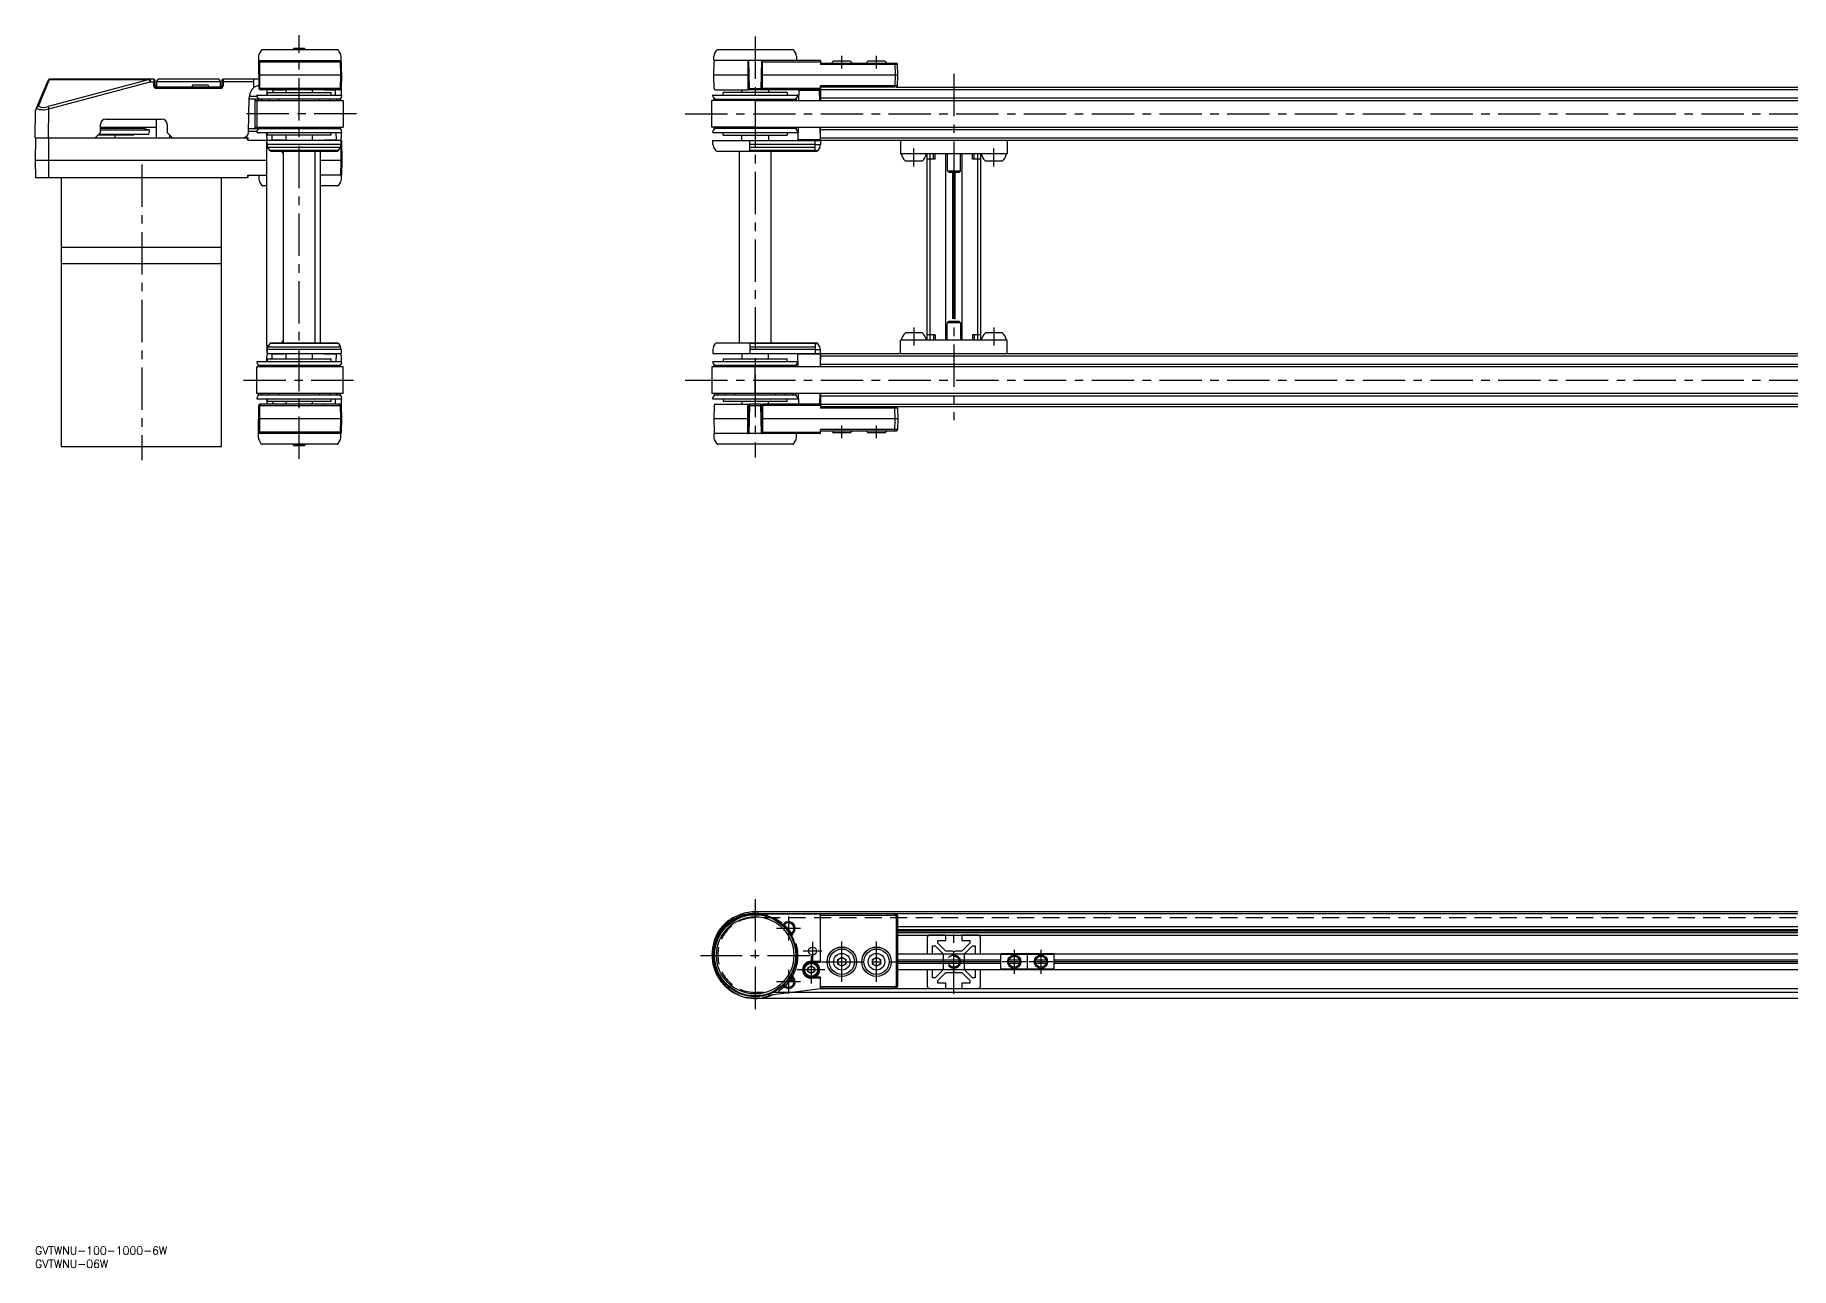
# Model space of a CAD drawing. Extents: x 0 to 1482, y -8 to 1057.
# Drawn here: x 0 to 658, y -8 to 454 of the extents above; entities that cross this region are included whole.
import ezdxf

# ---------------------------------------------------------------- set-up
doc = ezdxf.new("R2010")
doc.units = 0
doc.header["$LTSCALE"] = 0.5
for name, pattern in [('CENTER', [50.8, 31.75, -6.35, 6.35, -6.35]), ('DASHED', [19.05, 12.7, -6.35]), ('PHANTOM', [63.5, 31.75, -6.35, 6.35, -6.35, 6.35, -6.35])]:
    doc.linetypes.add(name, pattern=pattern)
for name, color, linetype in [('MSM_CENTER', 1, 'CENTER'), ('MSM_CONTINUOUS', 7, 'CONTINUOUS'), ('MSM_DASHED', 4, 'DASHED'), ('MSM_IMAGINARY', 6, 'PHANTOM'), ('MSM_NARROW', 5, 'CONTINUOUS'), ('MSM_PART_NUMBER', 7, 'CONTINUOUS')]:
    doc.layers.add(name, color=color, linetype=linetype)
doc.styles.get("Standard").update_dxf_attribs({"font": 'txt.shx', "height": 3, "bigfont": 'bigfont.shx'})

msp = doc.modelspace()

# ---------------------------------------------------------------- linework, layer by layer
at = {"layer": 'MSM_CENTER'}
for p, q in [((99.07, 295.5), (99.07, 454.5)), ((270, 454), (270, 296)), ((302.5, 442), (302.5, 446.75)), ((315.5, 442), (315.5, 446.75)), ((344.5, 440), (344.5, 310)), ((120.57, 425), (78.17, 425)), ((243.8, 425), (1296.2, 425)), ((329.5, 405.25), (329.5, 412)), ((359.5, 405.25), (359.5, 412)), ((40, 406), (40, 295)), ((329.5, 344.75), (329.5, 338)), ((359.5, 344.75), (359.5, 338)), ((78.17, 325), (120.57, 325)), ((243.8, 325), (1296.2, 325)), ((302.5, 303.25), (302.5, 308)), ((315.5, 303.25), (315.5, 308)), ((270, 130.37), (270, 87.88)), ((287, 119.37), (278, 119.37)), ((282.5, 123.87), (282.5, 114.87)), ((344.5, 94.87), (344.5, 118.87)), ((291.5, 114.37), (291.5, 107.37)), ((302.5, 99.34), (302.5, 114.4)), ((315.5, 99.34), (315.5, 114.4)), ((290.5, 109.07), (249.5, 109.07)), ((295, 110.87), (288, 110.87)), ((291, 109.07), (291, 98.67)), ((294.97, 106.87), (323.03, 106.87)), ((371.67, 106.87), (362.67, 106.87)), ((367.17, 111.37), (367.17, 102.37)), ((381.67, 106.87), (372.67, 106.87)), ((377.17, 111.37), (377.17, 102.37)), ((287, 99.37), (278, 99.37)), ((282.5, 103.87), (282.5, 94.87)), ((296.18, 103.87), (285.8, 103.87))]:
    msp.add_line(p, q, dxfattribs=at)
at = {"layer": 'MSM_CONTINUOUS'}
for p, q in [((84.78, 448.75), (84.06, 447.51)), ((113.33, 449), (85.21, 449)), ((97.07, 449.5), (96.57, 449)), ((101.07, 449.5), (97.07, 449.5)), ((101.57, 449), (101.07, 449.5)), ((114.47, 447.51), (113.76, 448.75)), ((254.79, 447.51), (255.51, 448.75)), ((284.06, 449), (255.94, 449)), ((284.49, 448.75), (285.21, 447.51)), ((83.8, 446.55), (83.77, 445)), ((83.77, 445), (83.95, 434.49)), ((83.77, 445), (114.77, 445)), ((84.05, 444.8), (84.1, 445)), ((84.25, 444.8), (84.05, 444.8)), ((84.2, 444.51), (84.11, 439.5)), ((84.7, 445), (84.2, 444.51)), ((84.25, 444.8), (84.2, 444.51)), ((84.2, 444.51), (114.54, 444.51)), ((84.25, 445), (84.25, 444.8)), ((114.54, 444.51), (114.04, 445)), ((114.49, 444.8), (114.49, 445)), ((114.69, 444.8), (114.49, 444.8)), ((114.49, 444.8), (114.54, 444.51)), ((114.63, 439.5), (114.54, 444.51)), ((114.59, 434.49), (114.77, 445)), ((114.64, 445), (114.69, 444.8)), ((114.77, 445), (114.74, 446.55)), ((114.82, 442.25), (114.87, 439.5)), ((114.87, 434.5), (114.87, 444.5)), ((254.5, 445), (254.53, 446.55)), ((294.48, 445), (254.5, 445)), ((254.5, 439.5), (254.59, 444.51)), ((267.26, 444.51), (267.27, 439.5)), ((267.26, 444.51), (267.5, 444.51)), ((267.5, 444.8), (267.68, 434.49)), ((267.5, 444.51), (267.5, 444.8)), ((267.5, 444.8), (267.67, 444.8)), ((267.5, 434.2), (267.5, 444.51)), ((267.5, 441.5), (267.56, 441.5)), ((267.86, 434.49), (267.67, 444.8)), ((272.33, 444.8), (272.14, 434.49)), ((272.31, 434.2), (272.5, 444.8)), ((272.33, 444.8), (272.5, 444.8)), ((272.44, 441.5), (272.5, 441.5)), ((272.5, 444.8), (272.5, 444.73)), ((272.5, 444.51), (272.5, 444.8)), ((272.5, 434.49), (272.5, 444.51)), ((272.7, 434), (272.7, 445)), ((272.7, 444.51), (294.49, 444.51)), ((285.47, 446.55), (285.5, 445)), ((294.48, 445), (294.51, 443.51)), ((294.5, 444), (322.98, 444)), ((323.43, 443.51), (294.51, 443.51)), ((305.63, 444.75), (299.38, 444.75)), ((318.63, 444.75), (312.38, 444.75)), ((322.42, 444), (322.5, 439.5)), ((323.5, 439.5), (323.43, 443.51)), ((4.74, 437.38), (0.56, 427.35)), ((1.25, 427.85), (5.43, 437.88)), ((42.9, 437.88), (4.95, 427.68)), ((5.19, 426.82), (43.13, 437.02)), ((5.43, 437.88), (42.9, 437.88)), ((44.46, 438), (5.67, 438)), ((43.13, 438), (43.13, 437.02)), ((43.13, 437.02), (44.96, 437.02)), ((44.46, 438), (44.46, 437.02)), ((44.49, 435.49), (44.46, 437.02)), ((44.99, 435.49), (44.49, 435.49)), ((44.99, 435.49), (44.96, 437.51)), ((69.51, 435), (45.49, 435)), ((45.49, 435), (45.49, 434.51)), ((45.54, 437.02), (45.5, 435)), ((69.46, 437.02), (45.54, 437.02)), ((68.46, 438), (46.54, 438)), ((58.99, 435.49), (59, 435.6)), ((59.2, 435.8), (64.8, 435.8)), ((65.01, 435.49), (65, 435.6)), ((69.5, 435), (69.46, 437.02)), ((69.51, 435), (69.51, 434.51)), ((70.04, 437.51), (70.01, 435.49)), ((70.51, 435.49), (70.01, 435.49)), ((81.98, 437.02), (70.04, 437.02)), ((70.54, 437.02), (70.51, 435.49)), ((83.89, 438), (70.54, 438)), ((70.54, 438), (70.54, 437.02)), ((82.02, 434.81), (81.97, 438)), ((83.93, 435.77), (82.02, 434.81)), ((114.63, 439.5), (84.11, 439.5)), ((84.11, 439.5), (84.2, 434.49)), ((84.12, 439.72), (84.12, 439.5)), ((114.54, 434.49), (114.63, 439.5)), ((114.87, 439.5), (114.77, 439.5)), ((114.87, 439.5), (114.78, 434.49)), ((254.59, 434.49), (254.5, 439.5)), ((267.5, 439.5), (254.5, 439.5)), ((267.27, 439.5), (267.26, 434.49)), ((267.5, 437.5), (267.63, 437.5)), ((272.37, 437.5), (272.5, 437.5)), ((323.5, 439.5), (272.5, 439.5)), ((294.48, 434), (294.51, 435.49)), ((322.43, 435), (294.5, 435)), ((294.5, 435), (294.5, 430)), ((323.43, 435.49), (294.51, 435.49)), ((322.5, 439.5), (322.43, 435.49)), ((322.43, 435), (322.43, 435.49)), ((322.71, 435), (1245.5, 435)), ((323.43, 435.49), (323.5, 439.5)), ((69.51, 434.51), (45.49, 434.51)), ((80.03, 417.97), (80.26, 431.09)), ((114.57, 430.5), (80.25, 430.5)), ((83.15, 431.5), (80.29, 431.5)), ((82.5, 419.5), (82.5, 430.5)), ((82.5, 430), (115.57, 430)), ((83.17, 430), (83.17, 420)), ((83.28, 432), (114.85, 432)), ((83.57, 430), (83.57, 430.5)), ((83.69, 430.5), (83.69, 430)), ((114.54, 434.49), (84.2, 434.49)), ((84.2, 434.49), (84.7, 434)), ((114.28, 434), (84.45, 434)), ((84.5, 430.5), (84.5, 430.5)), ((85.01, 430.5), (85.01, 430)), ((86.87, 434), (86.87, 432)), ((87.07, 433), (87.07, 432)), ((87.07, 433), (111.07, 433)), ((87.65, 430.5), (87.65, 430)), ((89.18, 433), (89.2, 433.8)), ((93.24, 433.8), (89.2, 433.8)), ((91.34, 430.5), (91.34, 430)), ((92.21, 433.8), (92.21, 434)), ((94.07, 434), (94.07, 433)), ((104.07, 433), (104.07, 434)), ((106.8, 430), (106.8, 430.5)), ((112.54, 433.8), (108.5, 433.8)), ((109.53, 434), (109.53, 433.8)), ((110.49, 430), (110.49, 430.5)), ((111.07, 432), (111.07, 433)), ((112.54, 433.8), (112.57, 432)), ((113.13, 430), (113.13, 430.5)), ((114.54, 434.49), (114.04, 434)), ((114.44, 430), (114.44, 430.5)), ((114.57, 430.5), (114.57, 430)), ((114.69, 431), (114.87, 431)), ((114.87, 432), (114.87, 434)), ((114.87, 431), (114.87, 431.25)), ((115.57, 430), (115.57, 420)), ((253.8, 420), (253.8, 430)), ((270, 430), (253.8, 430)), ((254.22, 432), (285.78, 432)), ((254.63, 430), (254.63, 430.5)), ((254.63, 430.5), (255.91, 430.5)), ((255.09, 434), (267.3, 434)), ((255.94, 430), (255.94, 430.5)), ((255.94, 430.5), (285.38, 430.5)), ((258, 432), (258, 433)), ((282, 433), (258, 433)), ((258.58, 430), (258.58, 430.5)), ((262.27, 430), (262.27, 430.5)), ((265, 433), (265, 434)), ((267.26, 434.49), (267.5, 434.49)), ((267.68, 434.49), (272.32, 434.49)), ((267.69, 434.2), (267.68, 434.49)), ((272.11, 434), (267.89, 434)), ((270, 430), (270, 420)), ((270, 430), (1286.2, 430)), ((272.5, 434.49), (272.5, 434.2)), ((294.49, 434.49), (272.7, 434.49)), ((294.48, 434), (272.7, 434)), ((275, 434), (275, 433)), ((277.73, 430.5), (277.73, 430)), ((281.42, 430.5), (281.42, 430)), ((282, 433), (282, 432)), ((284.06, 430.5), (284.06, 430)), ((285.38, 430.5), (285.38, 430)), ((286.33, 433.8), (286.26, 430)), ((286.33, 433.8), (294.17, 433.8)), ((294.24, 430), (294.17, 433.8)), ((1245.5, 434), (294.5, 434)), ((294.5, 431), (1245.5, 431)), ((0, 416), (0.18, 426.25)), ((0.56, 426.99), (0.18, 426.25)), ((0.18, 426.25), (0.26, 426.61)), ((0.56, 427.35), (0.26, 426.61)), ((0.56, 427.35), (0.56, 426.99)), ((4.95, 427.68), (5.19, 426.82)), ((5, 416), (5.19, 426.82)), ((26.5, 423), (47.5, 423)), ((45.33, 423), (45.45, 416)), ((0.15, 416), (0, 407.5)), ((0, 416), (79.65, 416)), ((5, 416), (5, 401)), ((22.5, 416), (24.5, 418)), ((37, 417), (23.5, 417)), ((23.78, 417.28), (42.59, 417.28)), ((24.5, 418), (24.5, 421)), ((24.5, 420), (45.38, 420)), ((40.5, 419.5), (24.5, 419.5)), ((43, 418.83), (24.5, 418.83)), ((30, 416), (30, 417)), ((32.73, 419.5), (32.73, 420)), ((36.42, 419.5), (36.42, 420)), ((37, 417), (37, 417.28)), ((39.06, 419.5), (39.06, 420)), ((40.38, 419.5), (40.38, 420)), ((43, 418.83), (40.5, 419.5)), ((42.59, 417.28), (43, 418.83)), ((49.5, 421), (49.5, 418)), ((49.5, 418), (51.5, 416)), ((50.55, 416), (50.57, 416.93)), ((79.65, 415.2), (79.65, 416)), ((80, 415), (79.65, 415.2)), ((79.65, 415.2), (79.85, 415.2)), ((79.85, 415.2), (79.85, 415.8)), ((79.85, 415.2), (80.05, 415)), ((114.87, 415), (80, 415)), ((80.04, 418.5), (83.15, 418.5)), ((80.06, 419.5), (114.57, 419.5)), ((82.5, 420), (115.57, 420)), ((83.28, 418), (114.85, 418)), ((83.57, 419.5), (83.57, 420)), ((83.69, 420), (83.69, 419.5)), ((84.5, 419.5), (84.5, 419.5)), ((85.01, 420), (85.01, 419.5)), ((86.87, 416), (86.87, 418)), ((87, 413.45), (86.97, 415)), ((87.07, 418), (87.07, 417)), ((111.07, 417), (87.07, 417)), ((87.65, 420), (87.65, 419.5)), ((88.87, 415.2), (88.9, 417)), ((88.87, 415.2), (93.44, 415.2)), ((89.37, 415), (89.37, 415.2)), ((91.34, 420), (91.34, 419.5)), ((92.21, 415), (92.21, 415.2)), ((94.07, 417), (94.07, 415)), ((104.07, 415), (104.07, 417)), ((106.8, 419.5), (106.8, 420)), ((108.29, 415.2), (112.87, 415.2)), ((109.53, 415), (109.53, 415.2)), ((110.49, 419.5), (110.49, 420)), ((111.07, 417), (111.07, 418)), ((112.37, 415), (112.37, 415.2)), ((112.82, 418), (112.87, 415.2)), ((113.13, 419.5), (113.13, 420)), ((114.44, 419.5), (114.44, 420)), ((114.57, 420), (114.57, 419.5)), ((114.62, 415), (114.62, 415)), ((114.87, 419), (114.69, 419)), ((114.74, 413.45), (114.77, 415)), ((114.87, 418.75), (114.87, 419)), ((114.87, 416), (114.87, 418)), ((114.87, 415), (115, 407.5)), ((270, 420), (253.8, 420)), ((254.13, 413.44), (254.1, 415)), ((254.1, 415), (294.5, 415)), ((254.22, 418), (285.78, 418)), ((254.63, 419.5), (254.63, 420)), ((255.91, 419.5), (254.63, 419.5)), ((255.94, 419.5), (255.94, 420)), ((262.23, 419.5), (255.94, 419.5)), ((258, 417), (258, 418)), ((258, 417), (282, 417)), ((258.58, 419.5), (258.58, 420)), ((262.27, 419.5), (262.27, 420)), ((285.38, 419.5), (262.27, 419.5)), ((265, 415), (265, 417)), ((268, 411), (268, 415)), ((270, 420), (1286.2, 420)), ((275, 417), (275, 415)), ((277.73, 420), (277.73, 419.5)), ((281.42, 420), (281.42, 419.5)), ((282, 418), (282, 417)), ((284.06, 420), (284.06, 419.5)), ((285.38, 420), (285.38, 419.5)), ((286.09, 420), (286, 415.2)), ((294.5, 415.2), (286, 415.2)), ((286.5, 415), (286.5, 415.2)), ((292.47, 413.45), (292.5, 415)), ((294, 415.2), (294, 415)), ((294.5, 415.2), (294.41, 420)), ((294.5, 415), (294.47, 413.45)), ((294.5, 415), (294.5, 420)), ((1245.5, 419), (294.5, 419)), ((294.5, 416), (1245.5, 416)), ((1245.5, 415), (294.5, 415)), ((294.5, 415), (294.5, 415)), ((294.5, 415), (294.5, 415)), ((324.5, 415), (324.5, 410)), ((364.5, 415), (364.5, 410)), ((86.87, 412), (86.91, 414.51)), ((86.87, 338), (86.87, 412)), ((87.54, 412), (86.87, 412)), ((114.74, 413.45), (87, 413.45)), ((87.97, 411.25), (87.26, 412.48)), ((87.26, 412.48), (114.47, 412.48)), ((113.76, 411.25), (87.97, 411.25)), ((88.41, 411), (113.33, 411)), ((93.07, 411), (93.07, 339)), ((105.07, 339), (105.07, 411)), ((106.87, 411), (106.87, 339)), ((113.76, 411.25), (114.47, 412.48)), ((114.9, 402), (114.72, 412.51)), ((254.4, 412.48), (255.11, 411.24)), ((255.59, 411), (293.06, 411)), ((264, 411), (264, 339)), ((292.47, 413.45), (268, 413.45)), ((268, 412.48), (292.46, 412.48)), ((292.46, 411.25), (268, 411.25)), ((276, 339), (276, 411)), ((292.46, 412.48), (292.47, 413.45)), ((292.46, 411), (292.46, 412.48)), ((292.46, 411.25), (293.4, 411.24)), ((292.47, 413.45), (294.47, 413.45)), ((293.42, 411.15), (293.43, 411.21)), ((294.21, 412.48), (293.49, 411.25)), ((364.5, 410), (324.5, 410)), ((334.5, 340), (334.5, 410)), ((335.5, 410), (335.5, 340)), ((341.5, 340), (341.5, 410)), ((347.5, 410), (347.5, 340)), ((353.5, 340), (353.5, 410)), ((354.5, 410), (354.5, 340)), ((86.87, 407.5), (0, 407.5)), ((0, 407.5), (0.11, 401)), ((79.69, 401.8), (79.65, 401)), ((79.69, 401.8), (80.03, 402)), ((79.89, 401.81), (79.69, 401.8)), ((79.86, 401.19), (79.89, 401.81)), ((80.09, 402), (79.89, 401.81)), ((80.03, 402), (86.87, 402)), ((83.9, 402), (83.93, 400.45)), ((115, 407.5), (106.87, 407.5)), ((114.9, 402), (106.87, 402)), ((114.66, 402), (114.76, 407.5)), ((114.87, 400.45), (114.9, 402)), ((115, 407.5), (114.9, 402)), ((332.63, 407.25), (326.38, 407.25)), ((343.98, 403), (343.98, 348)), ((344.5, 348), (344.5, 403)), ((345.02, 348), (345.02, 403)), ((362.63, 407.25), (356.38, 407.25)), ((79.66, 401), (0.11, 401)), ((9.83, 401), (9.83, 300)), ((69.83, 300), (69.83, 401)), ((84.19, 399.49), (84.91, 398.25)), ((86.87, 398), (85.34, 398)), ((113.46, 398), (106.87, 398)), ((113.89, 398.25), (114.61, 399.49)), ((9.83, 375), (69.83, 375)), ((69.83, 368.7), (9.83, 368.7)), ((332.63, 342.75), (326.38, 342.75)), ((362.63, 342.75), (356.38, 342.75)), ((86.87, 338), (86.91, 335.49)), ((86.87, 338), (87.54, 338)), ((87, 336.55), (86.97, 335)), ((114.74, 336.55), (87, 336.55)), ((87.97, 338.75), (87.26, 337.52)), ((87.26, 337.52), (114.47, 337.52)), ((113.76, 338.75), (87.97, 338.75)), ((88.41, 339), (113.33, 339)), ((113.76, 338.75), (114.47, 337.52)), ((114.74, 336.55), (114.77, 335)), ((254.13, 336.56), (254.1, 335)), ((254.4, 337.52), (255.11, 338.76)), ((255.59, 339), (293.06, 339)), ((268, 339), (268, 335)), ((292.46, 338.75), (268, 338.75)), ((268, 337.52), (292.46, 337.52)), ((292.47, 336.55), (268, 336.55)), ((292.46, 339), (292.46, 337.52)), ((292.46, 338.75), (293.4, 338.76)), ((292.46, 337.52), (292.47, 336.55)), ((292.47, 336.55), (292.5, 335)), ((292.47, 336.55), (294.47, 336.55)), ((293.42, 338.85), (293.43, 338.79)), ((294.21, 337.52), (293.49, 338.75)), ((294.5, 335), (294.47, 336.55)), ((364.5, 340), (324.5, 340)), ((324.5, 335), (324.5, 340)), ((364.5, 335), (364.5, 340)), ((83.17, 320), (83.17, 330)), ((115.57, 330), (83.17, 330)), ((83.28, 332), (114.85, 332)), ((83.57, 330.5), (83.57, 330)), ((114.57, 330.5), (83.57, 330.5)), ((83.69, 330.5), (83.69, 330)), ((85.01, 330.5), (85.01, 330)), ((86.87, 332), (86.87, 334)), ((86.97, 335), (114.77, 335)), ((87.07, 333), (87.07, 332)), ((87.07, 333), (111.07, 333)), ((87.65, 330.5), (87.65, 330)), ((93.44, 334.8), (88.87, 334.8)), ((88.9, 333), (88.87, 334.8)), ((89.37, 335), (89.37, 334.8)), ((91.34, 330.5), (91.34, 330)), ((92.21, 335), (92.21, 334.8)), ((94.07, 335), (94.07, 333)), ((104.07, 333), (104.07, 335)), ((106.8, 330), (106.8, 330.5)), ((112.87, 334.8), (108.29, 334.8)), ((109.53, 335), (109.53, 334.8)), ((110.49, 330), (110.49, 330.5)), ((111.07, 332), (111.07, 333)), ((112.37, 335), (112.37, 334.8)), ((112.87, 334.8), (112.82, 332)), ((113.13, 330), (113.13, 330.5)), ((114.44, 330), (114.44, 330.5)), ((114.57, 330), (114.57, 330.5)), ((114.69, 331), (114.87, 331)), ((114.87, 332), (114.87, 334)), ((114.87, 331), (114.87, 331.25)), ((115.57, 320), (115.57, 330)), ((253.8, 330), (253.8, 320)), ((1286.2, 330), (253.8, 330)), ((254.1, 335), (294.5, 335)), ((254.22, 332), (285.78, 332)), ((254.63, 330.5), (254.63, 330)), ((255.91, 330.5), (254.63, 330.5)), ((255.94, 330.5), (255.94, 330)), ((262.23, 330.5), (255.94, 330.5)), ((258, 333), (258, 332)), ((258, 333), (282, 333)), ((258.58, 330.5), (258.58, 330)), ((262.27, 330.5), (262.27, 330)), ((285.38, 330.5), (262.27, 330.5)), ((265, 335), (265, 333)), ((270, 320), (270, 330)), ((275, 333), (275, 335)), ((277.73, 330), (277.73, 330.5)), ((281.42, 330), (281.42, 330.5)), ((282, 332), (282, 333)), ((284.06, 330), (284.06, 330.5)), ((285.38, 330), (285.38, 330.5)), ((294.5, 334.8), (286, 334.8)), ((286.09, 330), (286, 334.8)), ((286.5, 335), (286.5, 334.8)), ((294, 334.8), (294, 335)), ((294.5, 334.8), (294.41, 330)), ((294.5, 335), (294.5, 335)), ((294.5, 335), (294.5, 335)), ((294.5, 335), (1245.5, 335)), ((294.5, 330), (294.5, 335)), ((1245.5, 334), (294.5, 334)), ((294.5, 331), (1245.5, 331)), ((115.57, 320), (83.17, 320)), ((83.28, 318), (114.85, 318)), ((83.57, 320), (83.57, 319.5)), ((83.57, 319.5), (114.57, 319.5)), ((83.69, 320), (83.69, 319.5)), ((85.01, 320), (85.01, 319.5)), ((86.87, 318), (86.87, 316)), ((87.07, 318), (87.07, 317)), ((111.07, 317), (87.07, 317)), ((87.65, 320), (87.65, 319.5)), ((89.2, 316.2), (89.18, 317)), ((89.2, 316.2), (93.24, 316.2)), ((91.34, 320), (91.34, 319.5)), ((92.21, 316), (92.21, 316.2)), ((94.07, 317), (94.07, 316)), ((104.07, 316), (104.07, 317)), ((106.8, 319.5), (106.8, 320)), ((108.5, 316.2), (112.54, 316.2)), ((109.53, 316.2), (109.53, 316)), ((110.49, 319.5), (110.49, 320)), ((111.07, 317), (111.07, 318)), ((112.57, 318), (112.54, 316.2)), ((113.13, 319.5), (113.13, 320)), ((114.44, 319.5), (114.44, 320)), ((114.57, 319.5), (114.57, 320)), ((114.87, 319), (114.69, 319)), ((114.87, 318.75), (114.87, 319)), ((114.87, 316), (114.87, 318)), ((1286.2, 320), (253.8, 320)), ((254.22, 318), (285.78, 318)), ((254.63, 320), (254.63, 319.5)), ((254.63, 319.5), (255.91, 319.5)), ((255.94, 320), (255.94, 319.5)), ((255.94, 319.5), (285.38, 319.5)), ((258, 318), (258, 317)), ((282, 317), (258, 317)), ((258.58, 320), (258.58, 319.5)), ((262.27, 320), (262.27, 319.5)), ((265, 317), (265, 316)), ((275, 316), (275, 317)), ((277.73, 319.5), (277.73, 320)), ((281.42, 319.5), (281.42, 320)), ((282, 317), (282, 318)), ((284.06, 319.5), (284.06, 320)), ((285.38, 319.5), (285.38, 320)), ((286.33, 316.2), (286.26, 320)), ((286.33, 316.2), (294.17, 316.2)), ((294.24, 320), (294.17, 316.2)), ((294.5, 320), (294.5, 315)), ((1245.5, 319), (294.5, 319)), ((83.85, 315.51), (83.67, 305)), ((83.75, 305.2), (83.9, 315.51)), ((84.1, 315.51), (83.9, 315.51)), ((84.1, 315.51), (83.95, 305.2)), ((84.2, 315.51), (84.11, 310.5)), ((114.63, 310.5), (84.11, 310.5)), ((84.11, 310.5), (84.2, 305.49)), ((84.12, 310.5), (84.21, 315.51)), ((84.21, 305.49), (84.12, 310.5)), ((84.2, 315.51), (114.54, 315.51)), ((114.28, 316), (84.35, 316)), ((114.53, 315.51), (114.62, 310.5)), ((114.63, 310.5), (114.54, 315.51)), ((114.54, 305.49), (114.63, 310.5)), ((114.58, 315.51), (114.67, 310.5)), ((114.78, 315.51), (114.58, 315.51)), ((114.67, 310.5), (114.58, 305.49)), ((114.87, 310.5), (114.67, 310.5)), ((114.78, 315.51), (114.87, 310.5)), ((114.87, 310.5), (114.78, 305.49)), ((114.87, 305.5), (114.87, 315.5)), ((254.59, 315.51), (254.5, 310.5)), ((254.5, 310.5), (254.59, 305.49)), ((267.5, 310.5), (254.5, 310.5)), ((255.09, 316), (267.3, 316)), ((267.27, 310.5), (267.26, 315.51)), ((267.26, 315.51), (267.5, 315.51)), ((267.26, 305.49), (267.27, 310.5)), ((267.5, 315.8), (267.5, 305.49)), ((267.5, 305.2), (267.68, 315.51)), ((267.5, 312.5), (267.63, 312.5)), ((267.86, 315.51), (267.67, 305.2)), ((267.69, 315.8), (267.68, 315.51)), ((267.68, 315.51), (272.32, 315.51)), ((272.11, 316), (267.89, 316)), ((272.33, 305.2), (272.14, 315.51)), ((272.31, 315.8), (272.5, 305.2)), ((272.37, 312.5), (272.5, 312.5)), ((272.5, 315.51), (272.5, 315.8)), ((272.5, 315.51), (272.5, 305.49)), ((323.5, 310.5), (272.5, 310.5)), ((272.7, 316), (272.7, 305)), ((294.48, 316), (272.7, 316)), ((294.49, 315.51), (272.7, 315.51)), ((294.48, 316), (294.51, 314.51)), ((294.5, 316), (1245.5, 316)), ((1245.5, 315), (294.5, 315)), ((323.43, 314.51), (294.51, 314.51)), ((322.42, 306), (322.5, 310.5)), ((322.43, 315), (322.43, 314.51)), ((322.5, 310.5), (322.43, 314.51)), ((323.43, 314.51), (323.5, 310.5)), ((323.5, 310.5), (323.43, 306.49)), ((83.67, 305), (83.7, 303.45)), ((114.57, 305), (83.67, 305)), ((83.95, 305.2), (83.75, 305.2)), ((83.95, 305.2), (83.95, 305)), ((114.54, 305.49), (84.2, 305.49)), ((114.78, 305.49), (114.54, 305.49)), ((114.67, 305.15), (114.62, 307.75)), ((114.64, 303.45), (114.67, 305)), ((114.67, 305), (114.67, 305.08)), ((254.5, 305), (254.53, 303.45)), ((294.48, 305), (254.5, 305)), ((267.26, 305.49), (267.5, 305.49)), ((267.5, 308.5), (267.56, 308.5)), ((267.5, 305.49), (267.5, 305.2)), ((267.5, 305.2), (267.67, 305.2)), ((272.33, 305.2), (272.5, 305.2)), ((272.44, 308.5), (272.5, 308.5)), ((272.5, 305.49), (272.5, 305.2)), ((272.5, 305.2), (272.5, 305.27)), ((272.7, 305.49), (294.49, 305.49)), ((285.47, 303.45), (285.5, 305)), ((294.48, 305), (294.51, 306.49)), ((294.5, 306), (322.98, 306)), ((323.43, 306.49), (294.51, 306.49)), ((305.63, 305.25), (299.38, 305.25)), ((318.63, 305.25), (312.38, 305.25)), ((69.83, 300), (9.83, 300)), ((83.96, 302.49), (84.68, 301.25)), ((113.23, 301), (85.11, 301)), ((96.57, 301), (97.07, 300.5)), ((96.57, 301), (100.81, 301)), ((97.07, 300.5), (101.07, 300.5)), ((101.07, 300.5), (101.57, 301)), ((113.66, 301.25), (114.37, 302.49)), ((254.79, 302.49), (255.51, 301.25)), ((284.06, 301), (255.94, 301)), ((284.49, 301.25), (285.21, 302.49)), ((1270, 125.57), (270, 125.57)), ((267.26, 124.54), (267.27, 124.63)), ((267.26, 124.54), (267.27, 124.53)), ((272.5, 124.58), (272.5, 124.57)), ((272.7, 124.87), (272.7, 124.78)), ((1217.5, 124.87), (272.7, 124.87)), ((272.7, 124.78), (294.49, 124.78)), ((294.49, 124.78), (294.48, 124.28)), ((294.48, 107.07), (294.48, 124.28)), ((294.49, 124.78), (294.51, 124.8)), ((294.5, 124.3), (294.51, 124.8)), ((294.5, 106.66), (294.5, 124.3)), ((294.5, 124.3), (322.43, 124.3)), ((322.43, 124.8), (294.51, 124.8)), ((322.43, 124.8), (322.5, 124.87)), ((322.43, 124.8), (322.43, 124.3)), ((322.93, 123.8), (322.93, 97.94)), ((322.93, 123.8), (323.43, 123.8)), ((323.5, 123.87), (323.43, 123.8)), ((323.43, 97.94), (323.43, 123.8)), ((323.5, 97.87), (323.5, 123.87)), ((323.5, 120.07), (1216.5, 120.07)), ((1144.57, 118.89), (323.5, 118.89)), ((1144.27, 118.37), (323.5, 118.37)), ((323.5, 117.85), (1144.57, 117.85)), ((1216.5, 116.67), (323.5, 116.67)), ((291, 107.07), (294.48, 107.07)), ((291, 106.85), (291, 107.07)), ((291, 106.87), (294.49, 106.87)), ((292.53, 106.86), (291, 106.85)), ((292.53, 106.66), (291.74, 106.75)), ((292.53, 106.86), (294.5, 106.86)), ((292.53, 106.86), (292.53, 106.66)), ((292.53, 106.66), (294.5, 106.66)), ((294.48, 107.07), (294.49, 106.87)), ((294.5, 106.86), (294.49, 106.87)), ((294.5, 106.86), (294.5, 106.66)), ((301, 107.74), (302.5, 108.6)), ((301, 106), (301, 107.74)), ((302.5, 105.14), (301, 106)), ((302.5, 108.6), (304, 107.74)), ((304, 106), (302.5, 105.14)), ((304, 107.74), (304, 106)), ((314, 107.74), (315.5, 108.6)), ((314, 106), (314, 107.74)), ((315.5, 105.14), (314, 106)), ((315.5, 108.6), (317, 107.74)), ((317, 106), (315.5, 105.14)), ((317, 107.74), (317, 106)), ((323.5, 109.87), (1216.5, 109.87)), ((362.17, 107.39), (323.5, 107.39)), ((362.17, 106.87), (323.5, 106.87)), ((323.5, 106.35), (362.17, 106.35)), ((362.17, 103.87), (362.17, 109.87)), ((382.17, 109.77), (362.17, 109.77)), ((382.17, 109.57), (362.17, 109.57)), ((369.24, 106.87), (365.1, 106.87)), ((369.17, 107.39), (365.17, 107.39)), ((365.17, 106.35), (369.17, 106.35)), ((372.17, 103.87), (372.17, 109.87)), ((379.24, 106.87), (375.1, 106.87)), ((379.17, 107.39), (375.17, 107.39)), ((375.17, 106.35), (379.17, 106.35)), ((382.17, 103.87), (382.17, 109.87)), ((1151.94, 107.39), (382.17, 107.39)), ((1151.94, 106.87), (382.17, 106.87)), ((382.17, 106.35), (1151.94, 106.35)), ((284.51, 99.87), (283.07, 99.87)), ((283.07, 99.86), (284.51, 99.86)), ((289.75, 104.59), (291, 105.31)), ((289.75, 103.15), (289.75, 104.59)), ((291, 102.43), (289.75, 103.15)), ((291, 105.31), (292.25, 104.59)), ((292.25, 103.15), (291, 102.43)), ((291, 100.67), (291, 100.89)), ((291, 100.89), (292.53, 100.88)), ((291, 100.89), (291, 100.89)), ((294.49, 100.87), (291, 100.87)), ((294.48, 100.67), (291, 100.67)), ((291.74, 100.98), (292.53, 101.08)), ((292.25, 104.59), (292.25, 103.15)), ((294.5, 101.08), (292.53, 101.08)), ((292.53, 101.08), (292.53, 100.88)), ((294.5, 100.88), (292.53, 100.88)), ((294.49, 100.87), (294.48, 100.67)), ((294.48, 97.46), (294.48, 100.67)), ((294.49, 100.87), (294.5, 100.88)), ((294.5, 97.44), (294.5, 101.08)), ((294.5, 100.88), (294.5, 101.08)), ((1216.5, 103.87), (323.5, 103.87)), ((362.17, 104.17), (382.17, 104.17)), ((362.17, 103.97), (382.17, 103.97)), ((271.64, 93.17), (1268.36, 93.17)), ((274.92, 94.37), (294.5, 96.87)), ((1261.77, 95.37), (282.74, 95.37)), ((294.49, 96.96), (294.48, 97.46)), ((294.51, 96.94), (294.49, 96.96)), ((322.43, 97.44), (294.5, 97.44)), ((294.5, 97.44), (294.51, 96.94)), ((294.5, 96.94), (294.5, 96.87)), ((294.5, 96.94), (322.43, 96.94)), ((294.51, 96.94), (294.5, 96.94)), ((294.5, 96.87), (1217.5, 96.87)), ((322.43, 97.44), (322.43, 96.94)), ((322.5, 96.87), (322.43, 96.94)), ((322.93, 97.94), (323.43, 97.94)), ((323.43, 97.94), (323.5, 97.87))]:
    msp.add_line(p, q, dxfattribs=at)
for centre, radius in [((270, 109.27), 15.5), ((270, 109.27), 15.47), ((270, 109.27), 15.21), ((270, 109.27), 14.49), ((291.5, 110.87), 1.5), ((302.5, 106.87), 5.53), ((302.5, 106.87), 5.5), ((315.5, 106.87), 5.53), ((315.5, 106.87), 5.5), ((291, 103.87), 2.93), ((291, 103.87), 2.75), ((291, 103.87), 2.45), ((302.5, 106.87), 4.75), ((302.5, 106.87), 3.12), ((302.5, 106.87), 1.5), ((315.5, 106.87), 4.75), ((315.5, 106.87), 3.12), ((315.5, 106.87), 1.5), ((367.17, 106.87), 2.07), ((377.17, 106.87), 2.07), ((291, 103.87), 1.25)]:
    msp.add_circle(centre, radius, dxfattribs=at)
for centre, radius, start, end in [((85.21, 448.5), 0.5, 90, 150), ((113.33, 448.5), 0.5, 30, 90), ((255.94, 448.5), 0.5, 90, 150), ((284.06, 448.5), 0.5, 30, 90), ((85.8, 446.51), 2, 150, 179), ((112.74, 446.51), 2, 1, 30), ((256.53, 446.51), 2, 150, 179), ((255.09, 444.5), 0.5, 90, 179), ((268.99, 444.63), 1.73, 167.66012, 184.07503), ((267.28, 444.5), 0.498, 37.17928, 87.30317), ((267.3, 444.8), 0.199, 0.92764, 89.28106), ((272.73, 444.49), 0.513, 97.2136, 142.45874), ((272.7, 444.8), 0.2, 89.99537, 179.00333), ((272.65, 441.64), 2.86, 88.99804, 92.99955), ((283.47, 446.51), 2, 1, 30), ((302.41, 441.1), 4.75, 129.77311, 142.36066), ((302.59, 441.1), 4.75, 37.63934, 50.22689), ((315.41, 441.1), 4.75, 129.77311, 142.36066), ((315.59, 441.1), 4.75, 37.63934, 50.22689), ((322.93, 443.51), 0.497, 0.42649, 84.94611), ((5.67, 437), 1, 90, 157.38014), ((5.52, 437.04), 0.849, 95.88362, 155.90233), ((5.68, 437.67), 0.328, 92.93541, 140.19324), ((43.15, 437.67), 0.328, 92.9343, 140.19508), ((-65.77, 407.86), 112.74, 14.99097, 15.4465), ((44.46, 437.5), 0.5, 1.00065, 89.99935), ((45.49, 435.51), 1, 181.00013, 269.99988), ((45.49, 435.5), 0.5, 181.00829, 269.99129), ((46.54, 437), 1, 90, 179), ((58.49, 435.5), 0.5, 270, 359), ((59.2, 435.6), 0.2, 90, 179), ((64.8, 435.6), 0.2, 1, 90), ((65.51, 435.5), 0.5, 181, 270), ((68.46, 437), 1, 1, 90), ((69.51, 435.5), 0.5, 270.00894, 358.99149), ((69.51, 435.51), 1, 270.00033, 358.99987), ((70.54, 437.5), 0.5, 90.00108, 178.99935), ((85.26, 431), 5, 130.40615, 179), ((114.37, 435.5), 0.5, 328.34224, 0), ((322.93, 435.5), 0.497, 264.4124, 359.55615), ((83.28, 431.8), 0.2, 90, 188.84988), ((84.57, 432), 1.5, 188.84988, 270), ((84.45, 434.5), 0.5, 181, 270), ((93.07, 433.83), 0.174, 350.43347, 73.94599), ((108.68, 433.83), 0.183, 108.47961, 187.14092), ((113.57, 432), 1.5, 270, 351.15012), ((114.09, 434.5), 0.5, 270, 359), ((114.28, 434.5), 0.5, 270, 359), ((113.87, 434), 1, 0, 24.96789), ((114.37, 434.5), 0.5, 335.70481, 0), ((114.85, 431.8), 0.2, 351.15012, 90), ((254.22, 431.8), 0.2, 90, 188.84988), ((255.5, 432), 1.5, 188.84988, 270), ((255.09, 434.5), 0.5, 181, 270), ((268.99, 434.37), 1.72, 175.92371, 192.34119), ((267.3, 434.2), 0.2, 270.00419, 359.99475), ((267.89, 434.2), 0.2, 181.01315, 269.98814), ((270.04, 434.39), 2.18, 177.38462, 190.33378), ((269.97, 434.39), 2.18, 349.65864, 2.6195), ((272.11, 434.2), 0.2, 269.99723, 359.00147), ((272.65, 437.36), 2.87, 267.00573, 270.99454), ((272.7, 434.2), 0.2, 180, 270), ((284.5, 432), 1.5, 270, 351.15012), ((285.78, 431.8), 0.2, 351.15012, 90), ((286.53, 433.8), 0.2, 89.99723, 179.00147), ((287.21, 433.8), 0.711, 163.81052, 179.86055), ((293.29, 433.8), 0.711, 0.13945, 16.18948), ((293.97, 433.8), 0.2, 0.99853, 90.00277), ((1.34, 427), 0.849, 95.88387, 155.90109), ((1.66, 426.81), 1.11, 111.49184, 170.92245), ((3.12, 433.45), 6.95, 248.41679, 287.34339), ((3.28, 431.85), 4.49, 243.04325, 291.82076), ((26.5, 421), 2, 90, 180), ((47.5, 421), 2, 0, 90), ((78.03, 418), 2, 270, 359), ((79.65, 415.8), 0.2, 0, 90), ((83.28, 418.2), 0.2, 171.15012, 270), ((84.57, 418), 1.5, 90, 171.15012), ((87.87, 416), 1, 180, 270), ((88.67, 415.2), 0.2, 270, 359), ((113.07, 415.2), 0.2, 181, 270), ((113.57, 418), 1.5, 8.84988, 90), ((113.87, 416), 1, 270, 0), ((114.85, 418.2), 0.2, 270, 8.84988), ((255.5, 418), 1.5, 90, 171.15012), ((254.22, 418.2), 0.2, 171.15012, 270), ((284.5, 418), 1.5, 8.84988, 90), ((285.78, 418.2), 0.2, 270, 8.84988), ((285.8, 415.2), 0.2, 270, 359), ((87.41, 414.5), 0.5, 151.44006, 179), ((89.02, 413.49), 2.02, 181.16962, 209.83055), ((88.41, 411.5), 0.496, 209.70856, 270.29136), ((96.78, 412.9), 4.75, 203.65692, 218.56932), ((113.33, 411.5), 0.496, 269.70864, 330.29144), ((112.73, 413.48), 2.01, 330.07658, 358.92335), ((114.22, 412.5), 0.5, 1, 36.12235), ((256.15, 413.49), 2.02, 181.40905, 209.88919), ((255.57, 411.56), 0.563, 213.71691, 272.04391), ((293.06, 411.5), 0.5, 270.02073, 329.97935), ((293.4, 411.21), 0.032, 353.76225, 86.87019), ((291.28, 413.81), 3.21, 335.52648, 353.47049), ((329.41, 410.9), 4.75, 190.93157, 230.22689), ((329.59, 410.9), 4.75, 309.77311, 349.06843), ((359.41, 410.9), 4.75, 190.93157, 230.22689), ((359.59, 410.9), 4.75, 309.77311, 349.06843), ((79.66, 401.2), 0.2, 270, 357.5), ((85.93, 400.49), 2, 181, 210), ((85.34, 398.5), 0.5, 210, 270), ((113.46, 398.5), 0.5, 270, 330), ((112.87, 400.49), 2, 330, 359), ((329.41, 339.1), 4.75, 129.77311, 169.06843), ((329.59, 339.1), 4.75, 10.93157, 50.22689), ((359.41, 339.1), 4.75, 129.77311, 169.06843), ((359.59, 339.1), 4.75, 10.93157, 50.22689), ((89.01, 336.52), 2.01, 150.07643, 178.9234), ((88.41, 338.5), 0.496, 89.70864, 150.29144), ((96.78, 337.1), 4.75, 141.43068, 156.15311), ((113.33, 338.5), 0.496, 29.70856, 90.29136), ((112.72, 336.51), 2.02, 1.16948, 29.83059), ((256.15, 336.51), 2.02, 150.11081, 178.59095), ((255.57, 338.44), 0.563, 87.95609, 146.28309), ((293.06, 338.5), 0.5, 30.02065, 89.97927), ((293.4, 338.79), 0.032, 273.12981, 6.23775), ((291.28, 336.19), 3.21, 6.52951, 24.47352), ((83.28, 331.8), 0.2, 90, 188.84988), ((84.57, 332), 1.5, 188.84988, 270), ((87.87, 334), 1, 90, 180), ((87.41, 335.5), 0.5, 181, 208.55994), ((88.67, 334.8), 0.2, 1, 90), ((113.07, 334.8), 0.2, 90, 179), ((113.57, 332), 1.5, 270, 351.15012), ((113.87, 334), 1, 0, 90), ((114.85, 331.8), 0.2, 351.15012, 90), ((254.22, 331.8), 0.2, 90, 188.84988), ((255.5, 332), 1.5, 188.84988, 270), ((284.5, 332), 1.5, 270, 351.15012), ((285.78, 331.8), 0.2, 351.15012, 90), ((285.8, 334.8), 0.2, 1, 90), ((83.28, 318.2), 0.2, 171.15012, 270), ((84.57, 318), 1.5, 90, 171.15012), ((93.06, 316.17), 0.183, 288.48008, 7.14084), ((108.68, 316.17), 0.183, 172.85912, 251.52015), ((113.57, 318), 1.5, 8.84988, 90), ((114.85, 318.2), 0.2, 270, 8.84988), ((255.5, 318), 1.5, 90, 171.15012), ((254.22, 318.2), 0.2, 171.15012, 270), ((284.5, 318), 1.5, 8.84988, 90), ((285.78, 318.2), 0.2, 270, 8.84988), ((286.53, 316.2), 0.2, 180.99853, 270.00277), ((287.21, 316.2), 0.711, 180.13945, 196.18948), ((293.29, 316.2), 0.711, 343.81052, 359.86055), ((293.97, 316.2), 0.2, 269.99723, 359.00147), ((84.35, 315.5), 0.5, 90, 179), ((84.4, 315.5), 0.5, 89.92353, 179.03806), ((84.68, 315.41), 0.587, 87.92115, 170.63794), ((84.7, 315.5), 0.501, 89.90387, 178.89435), ((113.74, 315.5), 0.5, 0.96176, 90.07665), ((113.89, 315.5), 0.5, 1, 90), ((114.04, 315.5), 0.501, 1.10568, 90.0962), ((114.28, 315.5), 0.5, 1, 90), ((113.87, 316), 1, 335.03211, 0), ((114.37, 314.5), 0.5, 0, 31.65776), ((114.37, 315.5), 0.5, 0, 24.29519), ((255.09, 315.5), 0.5, 90, 179), ((268.99, 315.63), 1.72, 167.65881, 184.07629), ((267.3, 315.8), 0.2, 0.00525, 89.99581), ((267.89, 315.8), 0.2, 90.01186, 178.98685), ((270.04, 315.61), 2.18, 169.66622, 182.61538), ((269.97, 315.61), 2.18, 357.3805, 10.34136), ((272.11, 315.8), 0.2, 0.99853, 90.00277), ((272.7, 315.8), 0.2, 90, 180), ((272.65, 312.64), 2.87, 89.00546, 92.99427), ((322.93, 314.5), 0.497, 0.44385, 95.5876), ((85.7, 303.49), 2, 181, 210), ((84.1, 305.19), 0.352, 178.17951, 211.72658), ((84.7, 305.5), 0.501, 181.10506, 270.09629), ((114.04, 305.5), 0.501, 269.9045, 358.89405), ((112.64, 303.49), 2, 330, 359), ((114.24, 305.54), 0.634, 301.65733, 356.41512), ((113.81, 305.62), 0.979, 320.56927, 352.3275), ((114.37, 306.5), 0.5, 328.34224, 0), ((256.53, 303.49), 2, 181, 210), ((255.09, 305.5), 0.5, 181, 270), ((268.99, 305.37), 1.73, 175.92497, 192.33988), ((267.28, 305.5), 0.498, 272.69683, 322.82072), ((267.3, 305.2), 0.199, 270.71894, 359.07236), ((272.73, 305.51), 0.513, 217.54126, 262.7864), ((272.65, 308.36), 2.86, 267.00045, 271.00196), ((272.7, 305.2), 0.2, 180.99667, 270.00463), ((283.47, 303.49), 2, 330, 359), ((302.41, 308.9), 4.75, 217.63934, 230.22689), ((302.59, 308.9), 4.75, 309.77311, 322.36066), ((315.41, 308.9), 4.75, 217.63934, 230.22689), ((315.59, 308.9), 4.75, 309.77311, 322.36066), ((322.93, 306.49), 0.497, 275.05389, 359.57351), ((85.11, 301.5), 0.5, 210, 270), ((113.23, 301.5), 0.5, 270, 330), ((255.94, 301.5), 0.5, 210, 270), ((284.06, 301.5), 0.5, 270, 330), ((270, 109.37), 16.2, 90, 226.28114), ((270, 109.07), 15.98, 80.57786, 295.26773), ((268, 110.87), 13.9, 118.11374, 168.14647), ((270, 109.37), 15.5, 100.16423, 180.55452), ((270, 109.37), 15.41, 100.22327, 163.58929), ((267.3, 124.34), 0.2, 80.95152, 100.19944), ((267.3, 124.43), 0.2, 40.31528, 100.12356), ((272.74, 124.63), 0.248, 100.17042, 190.16041), ((272.7, 124.58), 0.2, 89.9964, 179.99373), ((282.5, 119.37), 2.07, 289.34128, 148.53514), ((270, 109.07), 15.98, 32.16202, 46.81479), ((322.43, 123.8), 1, 0.00944, 89.99003), ((322.43, 123.8), 0.5, 359.99714, 90.00233), ((322.5, 123.87), 1, 359.99608, 90.00339), ((291, 103.87), 3.2, 90.00003, 269.99997), ((291, 103.87), 3, 90, 270), ((291, 103.87), 2.98, 269.99811, 90.00051), ((291, 103.87), 3.18, 298.79418, 61.20582), ((282.5, 99.37), 2.07, 219.50413, 64.87294), ((270, 109.07), 15.98, 314.75958, 329.61776), ((322.43, 97.94), 0.5, 269.99767, 0.00286), ((322.43, 97.94), 1, 270.00897, 359.99162), ((322.5, 97.87), 1, 269.9966, 0.00393)]:
    msp.add_arc(centre, radius, start, end, dxfattribs=at)
at = {"layer": 'MSM_DASHED'}
for p, q in [((336.85, 408), (336.85, 410)), ((337.5, 408), (337.5, 410)), ((342, 410), (342, 403.49)), ((347, 403.49), (347, 410)), ((351.5, 408), (351.5, 410)), ((352.15, 408), (352.15, 410)), ((336.85, 408), (334.5, 408)), ((337.5, 408), (336.85, 408)), ((347, 403.49), (342, 403.49)), ((346.51, 403), (342.49, 403)), ((346.51, 403), (347, 403.49)), ((352.15, 408), (351.5, 408)), ((354.5, 408), (352.15, 408)), ((342, 346.51), (342.49, 347)), ((347, 346.51), (342, 346.51)), ((342, 340), (342, 346.51)), ((346.51, 347), (342.49, 347)), ((346.51, 347), (347, 346.51)), ((347, 346.51), (347, 340)), ((336.85, 342), (334.5, 342)), ((337.5, 342), (336.85, 342)), ((336.85, 342), (336.85, 340)), ((337.5, 342), (337.5, 340)), ((351.5, 342), (351.5, 340)), ((352.15, 342), (351.5, 342)), ((352.15, 342), (352.15, 340)), ((354.5, 342), (352.15, 342)), ((1270, 123.37), (270, 123.37)), ((334.5, 115.87), (334.5, 109.87)), ((341.5, 116.87), (335.5, 116.87)), ((336.5, 109.87), (336.5, 112.87)), ((336.5, 112.87), (337.5, 112.87)), ((337.5, 112.87), (340.5, 109.87)), ((338.5, 113.87), (338.5, 114.87)), ((338.5, 114.87), (341.5, 114.87)), ((341.5, 110.87), (338.5, 113.87)), ((341.5, 114.87), (341.5, 116.87)), ((353.5, 116.87), (347.5, 116.87)), ((347.5, 116.87), (347.5, 114.87)), ((347.5, 114.87), (350.5, 114.87)), ((350.5, 113.87), (347.5, 110.87)), ((348.5, 109.87), (351.5, 112.87)), ((350.5, 114.87), (350.5, 113.87)), ((351.5, 112.87), (352.5, 112.87)), ((352.5, 112.87), (352.5, 109.87)), ((354.5, 109.87), (354.5, 115.87)), ((334.5, 109.87), (336.5, 109.87)), ((340.5, 109.87), (340.5, 107.39)), ((340.5, 107.39), (340.8, 106.87)), ((340.8, 106.87), (340.5, 106.35)), ((340.5, 106.35), (340.5, 103.87)), ((343.98, 110.87), (341.5, 110.87)), ((344.5, 110.57), (343.98, 110.87)), ((345.02, 110.87), (344.5, 110.57)), ((347.5, 110.87), (345.02, 110.87)), ((348.2, 106.87), (348.5, 107.39)), ((348.5, 106.35), (348.2, 106.87)), ((348.5, 107.39), (348.5, 109.87)), ((348.5, 103.87), (348.5, 106.35)), ((352.5, 109.87), (354.5, 109.87)), ((336.5, 103.87), (334.5, 103.87)), ((334.5, 103.87), (334.5, 97.87)), ((336.5, 100.87), (336.5, 103.87)), ((337.5, 100.87), (336.5, 100.87)), ((340.5, 103.87), (337.5, 100.87)), ((338.5, 99.87), (341.5, 102.87)), ((338.5, 98.87), (338.5, 99.87)), ((341.5, 98.87), (338.5, 98.87)), ((341.5, 102.87), (343.98, 102.87)), ((341.5, 96.87), (341.5, 98.87)), ((343.98, 102.87), (344.5, 103.17)), ((344.5, 103.17), (345.02, 102.87)), ((345.02, 102.87), (347.5, 102.87)), ((347.5, 102.87), (350.5, 99.87)), ((350.5, 98.87), (347.5, 98.87)), ((347.5, 98.87), (347.5, 96.87)), ((351.5, 100.87), (348.5, 103.87)), ((350.5, 99.87), (350.5, 98.87)), ((352.5, 100.87), (351.5, 100.87)), ((354.5, 103.87), (352.5, 103.87)), ((352.5, 103.87), (352.5, 100.87)), ((354.5, 97.87), (354.5, 103.87)), ((282.75, 95.37), (270, 95.37)), ((271.64, 93.17), (270, 93.17)), ((335.5, 96.87), (341.5, 96.87)), ((347.5, 96.87), (353.5, 96.87))]:
    msp.add_line(p, q, dxfattribs=at)
for radius in [2.5, 2.07]:
    msp.add_circle((344.5, 106.87), radius, dxfattribs=at)
for centre, radius, start, end in [((270, 109.37), 14, 90, 270), ((335.5, 115.87), 1, 90, 180), ((353.5, 115.87), 1, 0, 90), ((270, 109.37), 16.2, 226.28102, 270.00003), ((335.5, 97.87), 1, 180, 270), ((353.5, 97.87), 1, 270, 0)]:
    msp.add_arc(centre, radius, start, end, dxfattribs=at)
at = {"layer": 'MSM_IMAGINARY'}
msp.add_circle((270, 109.07), 15.91, dxfattribs=at)
at = {"layer": 'MSM_NARROW'}
for p, q in [((97, 449), (97, 449.43)), ((101.14, 449), (101.14, 449.43)), ((97, 301), (97, 300.57)), ((101.14, 301), (101.14, 300.57))]:
    msp.add_line(p, q, dxfattribs=at)
for centre in [(367.17, 106.87), (377.17, 106.87)]:
    msp.add_circle(centre, 2.5, dxfattribs=at)
for centre, start, end in [((282.5, 119.37), 291.36524, 146.51118), ((282.5, 99.37), 220.26852, 64.10856)]:
    msp.add_arc(centre, 2.5, start, end, dxfattribs=at)

# ---------------------------------------------------------------- texts
at = {"layer": 'MSM_PART_NUMBER'}
for s, p in [('GVTWNU-100-1000-6W', (0, -3)), ('GVTWNU-06W', (0, -8)), ('GVTWNU-06W', (0, -8))]:
    msp.add_text(s, height=3, dxfattribs=at).set_placement(p)

doc.saveas('drawing.dxf')
